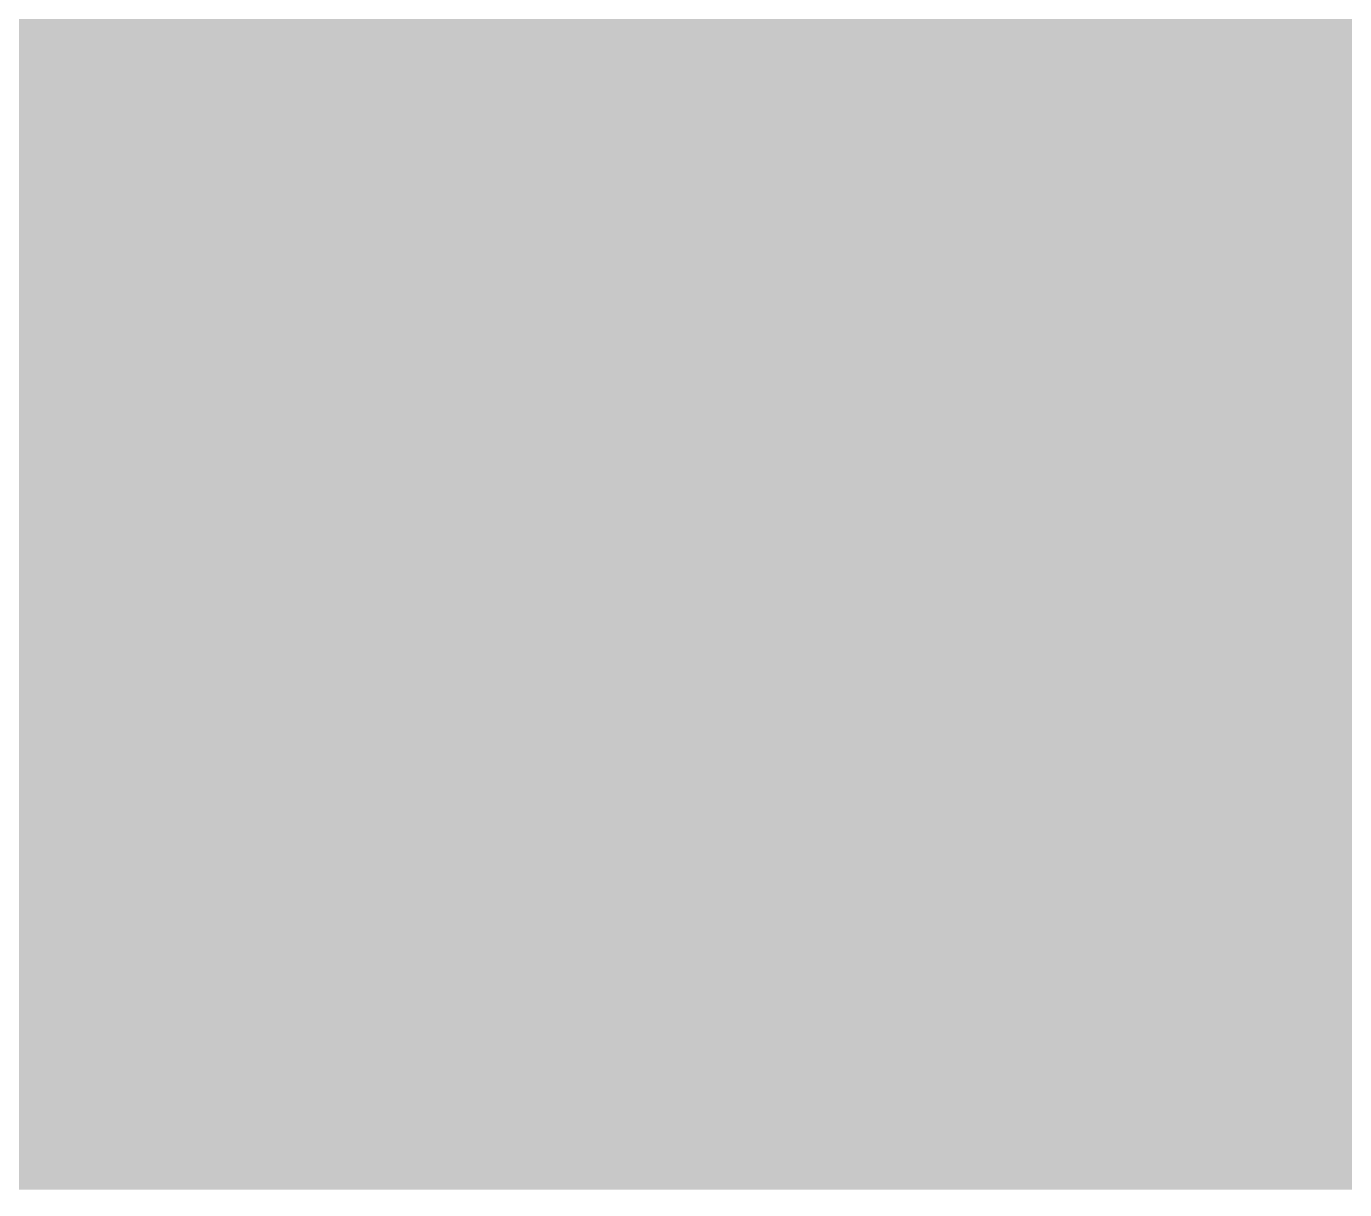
# Model space of a CAD drawing. Header units: centimetres. Extents: x -4381 to 5639, y -3920 to 4826.
# Drawn here: x 10.197 to 13.595, y 0.996 to 3.994 of the extents above; entities that cross this region are included whole.
import ezdxf
from ezdxf.xclip import XClip

# ---------------------------------------------------------------- set-up
doc = ezdxf.new("R2010")
doc.units = ezdxf.units.CM
doc.header["$MEASUREMENT"] = 0
doc.header["$XCLIPFRAME"] = 0
doc.layers.add('0- SITE_Pen_No__180', color=7, linetype='Continuous', lineweight=5, true_color=0xe2e3c6)
doc.layers.add('0_Pen_No__1', color=7, linetype='Continuous', lineweight=5)
doc.layers.add('Drawing & Figure', color=7, linetype='Continuous')

# ---------------------------------------------------------------- blocks, each defined once
blk = doc.blocks.new('Drawing_9_9', base_point=(-322.8585, 10.6179))
at = {"layer": '0- SITE_Pen_No__180', "linetype": 'Continuous', "lineweight": 0, "ltscale": 10, "true_color": 0x383831}
blk.add_hatch(color=250, dxfattribs=at).paths.add_polyline_path([(4.808, 2.5776), (4.808, 0.9963), (48.9149, 0.9963), (48.9149, 17.6046), (48.8292, 17.5562), (48.7669, 17.5562), (48.0019, 17.5562), (47.7189, 17.3454), (47.2786, 17.0562), (47.0602, 16.6574), (46.7114, 16.0562), (46.4374, 15.6376), (45.9951, 15.0562), (45.4529, 14.5579), (45.0142, 14.0562), (44.6341, 13.0532), (44.0861, 12.0562), (43.8029, 11.565), (43.2379, 11.0562), (43.0449, 10.9601), (42.4601, 10.8562), (42.2793, 10.7155), (41.6733, 10.5562), (41.4937, 10.5562), (40.8152, 10.5562), (40.0725, 10.5562), (39.9185, 10.5562), (39.3811, 10.5562), (38.5892, 10.5562), (37.5456, 10.5562), (36.9639, 10.5562), (36.1516, 10.5562), (36.1033, 10.5562), (36.0434, 10.5562), (35.9707, 10.5562), (35.8866, 10.5562), (35.793, 10.5562), (35.6925, 10.5562), (35.5874, 10.5562), (35.4807, 10.5562), (34.3163, 10.5562), (34.0901, 10.5562), (33.8798, 10.5562), (33.6791, 10.5562), (33.4064, 10.5562), (32.7237, 10.5562), (32.446, 10.5562), (31.9569, 10.5562), (31.1347, 10.4289), (30.4354, 10.3185), (30.0709, 10.2587), (28.8636, 10.0562), (28.2899, 9.9821), (24.8118, 9.5562), (24.0546, 9.4625), (24.0169, 9.4583), (23.9714, 9.4532), (23.917, 9.4471), (23.852, 9.4394), (23.7734, 9.4297), (23.6765, 9.4169), (23.5534, 9.3999), (23.3917, 9.3765), (23.1712, 9.3437), (22.8555, 9.296), (22.3735, 9.2223), (21.5664, 9.0982), (21.2941, 9.0562), (20.574, 8.874), (19.5629, 8.6183), (19.438, 8.5867), (19.3173, 8.5562), (19.2208, 8.5313), (19.0216, 8.4799), (18.8262, 8.4287), (18.7839, 8.4178), (18.7238, 8.4025), (18.639, 8.3808), (18.5211, 8.3508), (18.3638, 8.3109), (18.1698, 8.2617), (17.9561, 8.2076), (17.7438, 8.154), (17.3573, 8.0562), (17.3355, 8.0508), (17.2683, 8.0332), (17.2271, 8.023), (17.0947, 7.9887), (17.0253, 7.9707), (16.8086, 7.917), (15.9229, 7.6972), (15.355, 7.5562), (15.2279, 7.4578), (13.3426, 6.0562), (12.1609, 5.6143), (12.0738, 5.5822), (12.0051, 5.5562), (11.4168, 5.4214), (11.2499, 5.0562), (10.7887, 4.7495), (10.5433, 4.5562), (10.0837, 4.2502), (9.8357, 4.0562), (9.582, 4.0562), (9.0941, 4.0562), (8.5391, 4.0562), (8.2843, 4.0562), (5.7122, 2.8878), (5.6925, 2.8787), (5.6694, 2.8679), (5.6421, 2.855), (5.0928, 2.6632), (5.0539, 2.6534), (5.0176, 2.6439), (4.9838, 2.6347), (4.9524, 2.6258), (4.9233, 2.6172), (4.8963, 2.6088), (4.8484, 2.5927)])
at = {"layer": '0_Pen_No__1', "linetype": 'Continuous', "lineweight": 0, "ltscale": 10, "true_color": 0x000000}
blk.add_hatch(color=18, dxfattribs=at).paths.add_polyline_path([(1, 0.9963), (50.7464, 0.9963), (50.7464, 19.2218), (49.2205, 18.6562), (49.2205, 14.6235), (48.9149, 14.3179), (48.9149, 17.6046), (48.0019, 17.5562), (47.2786, 17.0562), (46.7114, 16.0562), (46.6161, 15.9106), (45.9922, 15.0562), (45.4682, 14.572), (45.0207, 14.0636), (44.0673, 12.0758), (43.2379, 11.0562), (43.0389, 10.9584), (42.4747, 10.8562), (41.5926, 10.6087), (33.529, 10.5562), (31.6354, 10.5562), (28.3807, 10.0562), (24.3166, 9.5586), (21.0468, 9.0661), (18.929, 8.5207), (15.3114, 7.5562), (13.2937, 6.0562), (12.029, 5.5832), (11.4168, 5.4214), (11.0153, 5.1967), (9.9396, 4.8498), (8.6287, 4.6118), (6.508, 4.5562), (6.508, 3.2552), (5.7171, 2.89), (4.808, 2.6091), (1, 2.6334)])

msp = doc.modelspace()

# ---------------------------------------------------------------- block references
at = {"layer": 'Drawing & Figure', "color": 151, "linetype": 'Continuous', "lineweight": 5, "ltscale": 10, "true_color": 0x80c2ff}
ref = msp.add_blockref('Drawing_9_9', (-322.85847, 10.61787), dxfattribs=at)
XClip(ref).set_block_clipping_path([(1, 0.9963282177), (50.7463984619, 21.3288080632)])

doc.saveas('drawing.dxf')
